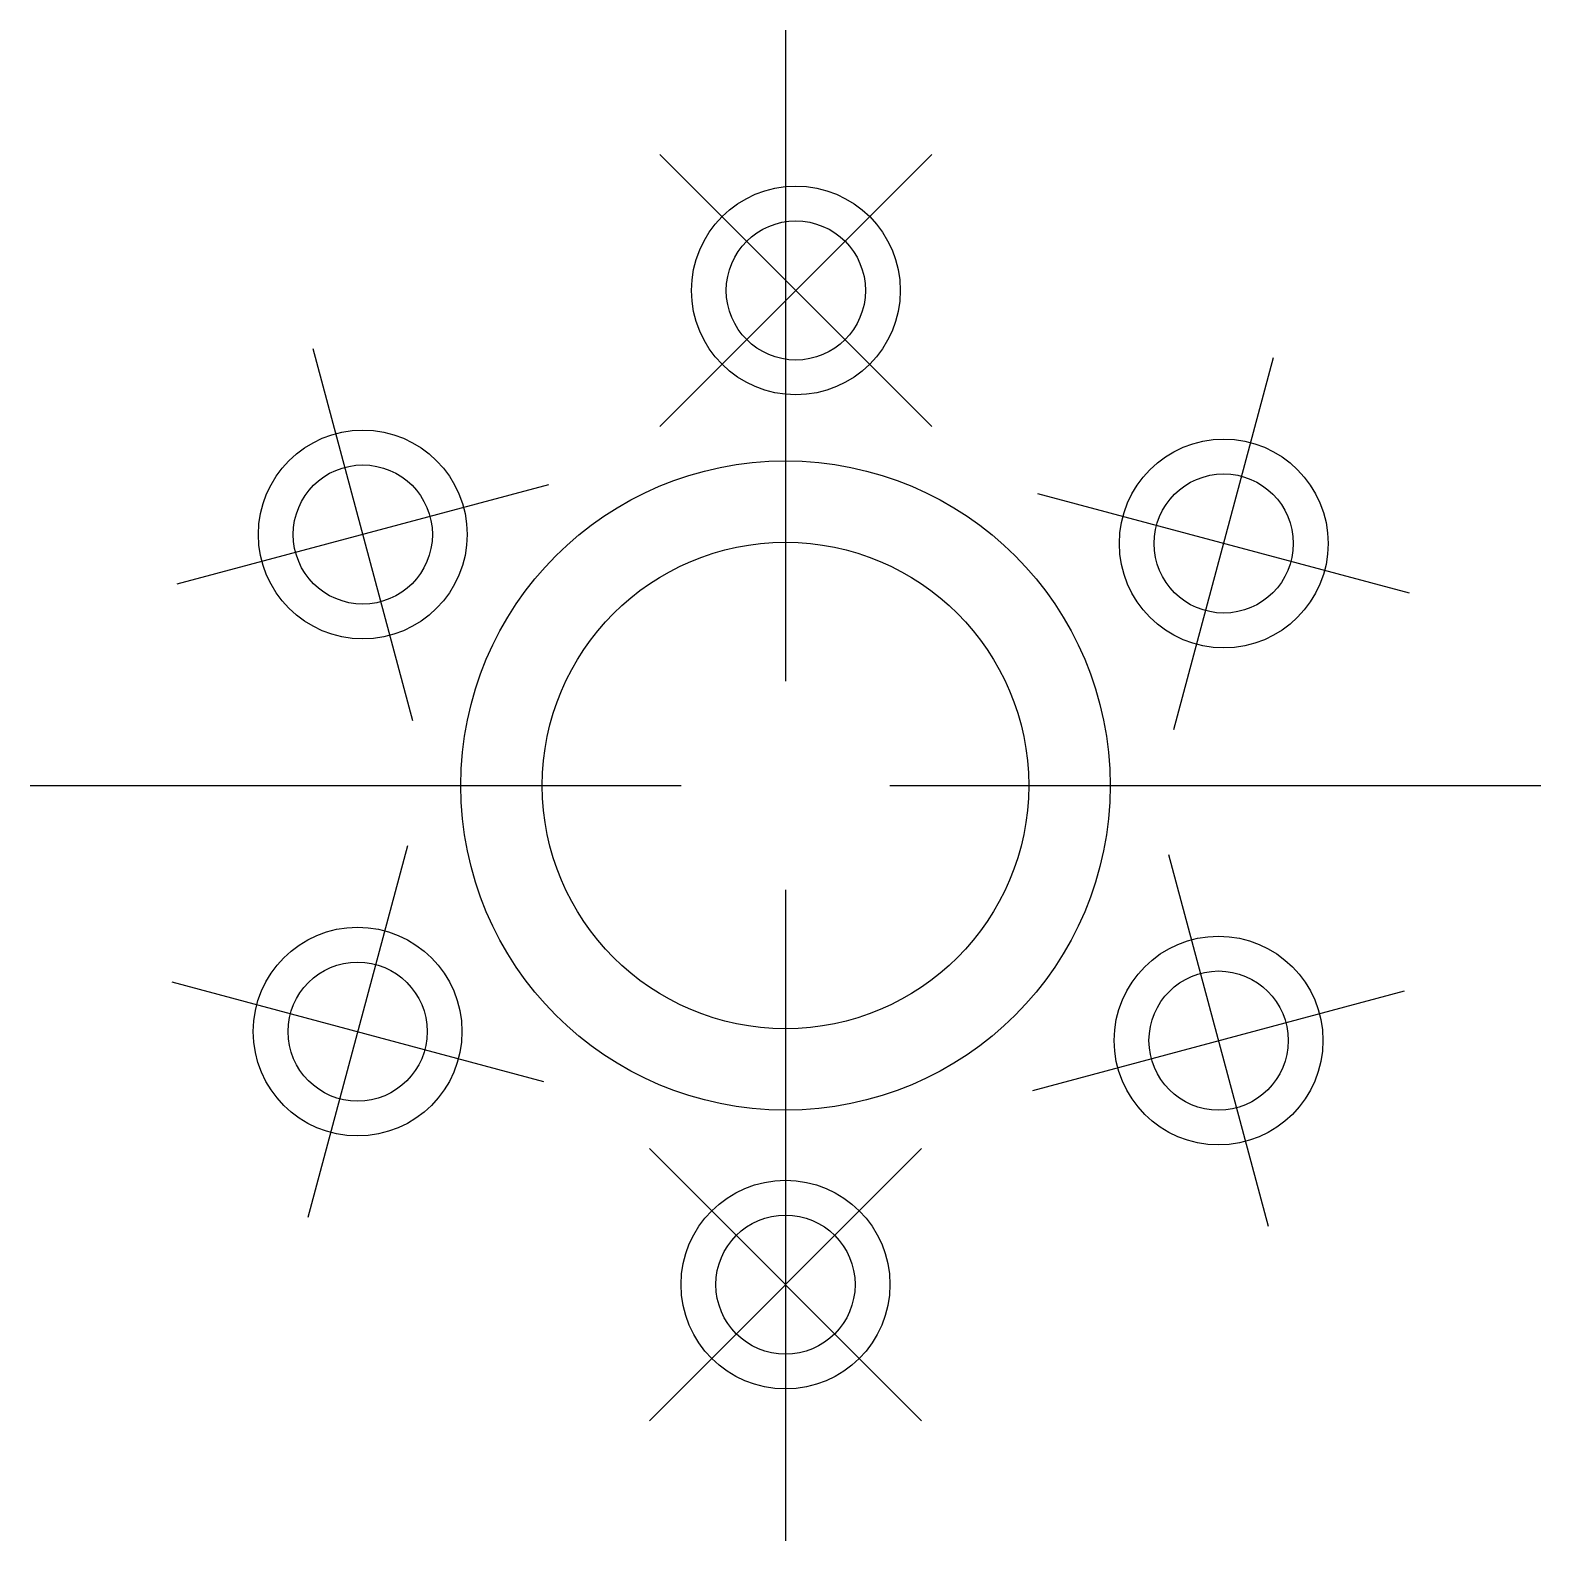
# Model space of a CAD drawing. Extents: x 102707 to 103521, y 6508 to 7322.
import ezdxf

# ---------------------------------------------------------------- set-up
doc = ezdxf.new("R2010")
doc.units = 0
doc.header["$LTSCALE"] = 20
doc.header["$MEASUREMENT"] = 0
doc.layers.add('4', color=5, linetype='CONTINUOUS')
doc.layers.add('LAYER1', color=2, linetype='CONTINUOUS')

msp = doc.modelspace()

# ---------------------------------------------------------------- linework, layer by layer
at = {"layer": '4', "linetype": 'BYBLOCK', "ltscale": 2}
for p, q in [((103113.58, 7321.63), (103113.58, 6970.83)), ((103192.5, 7254.7), (103045.83, 7108.03)), ((103192.5, 7108.03), (103045.83, 7254.7)), ((102858.92, 7150.02), (102912.61, 6949.66)), ((103322.93, 6944.83), (103376.62, 7145.18)), ((102985.94, 7076.68), (102785.59, 7023)), ((103449.95, 7018.16), (103249.6, 7071.85)), ((102706.52, 6914.57), (103057.32, 6914.57)), ((103169.84, 6914.57), (103520.64, 6914.57)), ((102909.82, 6882.12), (102856.13, 6681.77)), ((103373.82, 6676.93), (103320.14, 6877.29)), ((103113.58, 6858.31), (103113.58, 6507.51)), ((102782.8, 6808.79), (102983.15, 6755.1)), ((103246.8, 6750.27), (103447.16, 6803.95)), ((103040.25, 6718.91), (103186.92, 6572.24)), ((103040.25, 6572.24), (103186.92, 6718.91))]:
    msp.add_line(p, q, dxfattribs=at)
for centre, radius in [((103119.17, 7181.37), 37.5), ((102885.77, 7049.84), 37.5), ((103349.77, 7045), 37.5), ((103113.58, 6914.57), 131.06), ((102882.97, 6781.94), 37.5), ((103346.98, 6777.11), 37.5), ((103113.58, 6645.58), 37.5)]:
    msp.add_circle(centre, radius, dxfattribs=at)
at = {"layer": 'LAYER1', "linetype": 'BYBLOCK', "ltscale": 2}
for centre, radius in [((103119.17, 7181.37), 56.26), ((102885.77, 7049.84), 56.26), ((103349.77, 7045), 56.26), ((103113.58, 6914.57), 175), ((102882.97, 6781.94), 56.26), ((103346.98, 6777.11), 56.26), ((103113.58, 6645.58), 56.26)]:
    msp.add_circle(centre, radius, dxfattribs=at)

doc.saveas('drawing.dxf')
